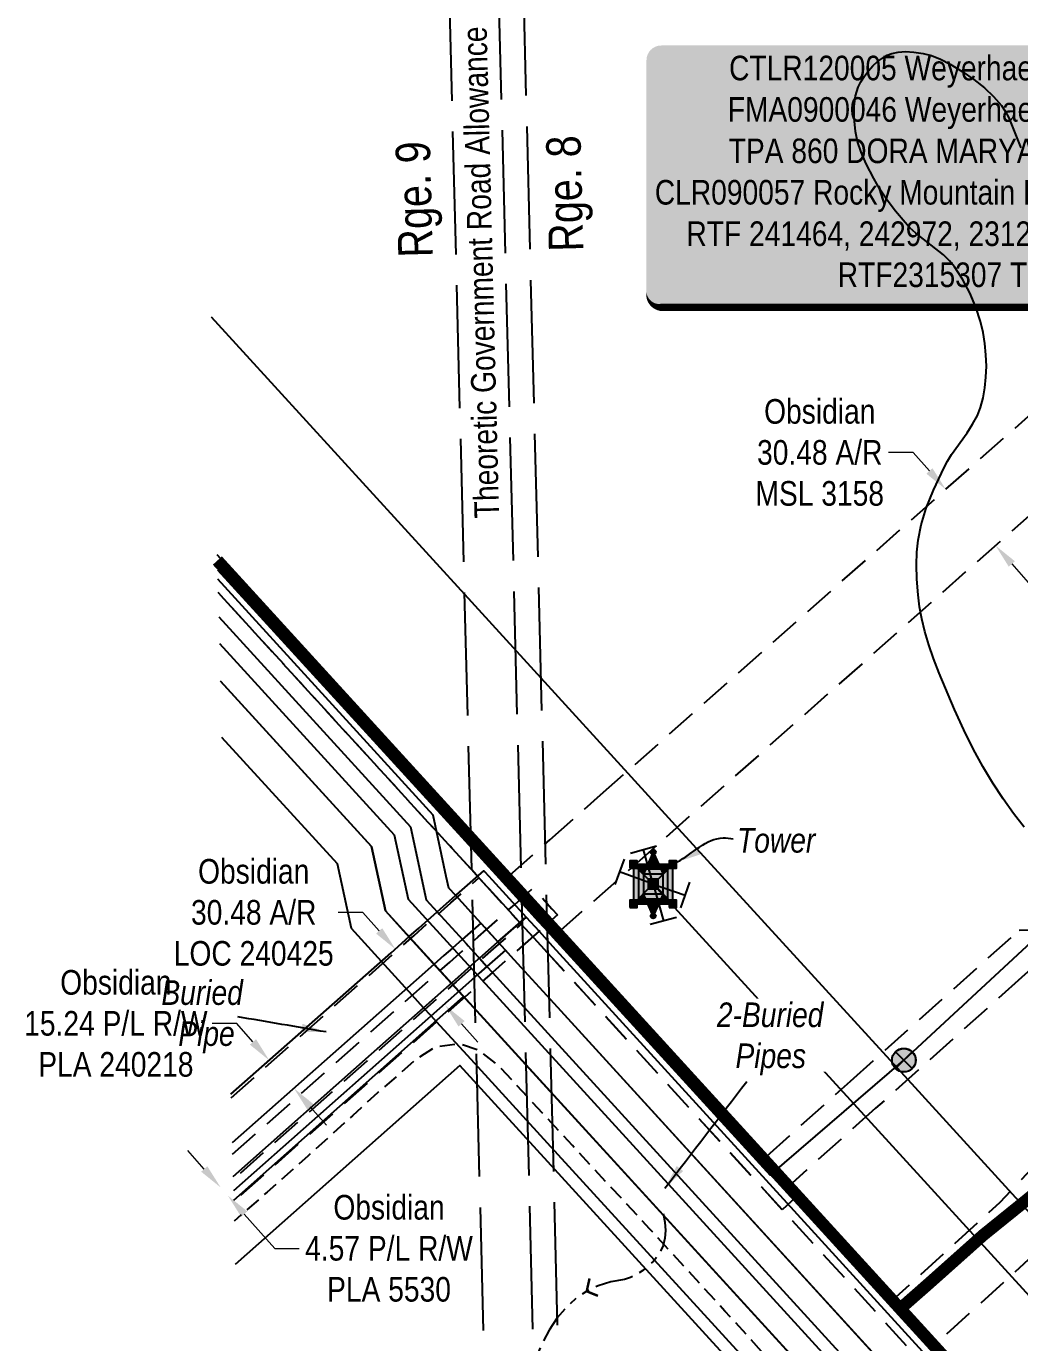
# Model space of a CAD drawing. Extents: x 623995 to 631000, y 5840139 to 5844688.
# Drawn here: x 623995 to 624399, y 5840446 to 5840981 of the extents above; entities that cross this region are included whole.
import ezdxf
from ezdxf.enums import TextEntityAlignment as Align

# ---------------------------------------------------------------- set-up
doc = ezdxf.new("R2010")
doc.units = 0
doc.header["$LTSCALE"] = 5
doc.header["$PDSIZE"] = 0.5
for name, pattern in [('0', [1, 1, 0]), ('foc-ACCESSROAD', [3.75, 2.5, -1.25]), ('foc-FLOWLINE', [3.75, 2.5, -1.25]), ('foc-TOPO-ephemeral', [6.25, 3.125, -0.625, 0.625, -0.625, 0.625, -0.625]), ('foc-UNSURVEYED', [12.5, 10, -2.5]), ('POWERLINE5', [7.8, 2.4, -0.6, 0.6, -0.6, 0.6, -0.6, 2.4]), ('UG_PIPE', [1.875, 1.25, -0.625])]:
    doc.linetypes.add(name, pattern=pattern)
doc.layers.get('Defpoints').update_dxf_attribs({"color": 9})
for name, color, linetype, lineweight in [('AS-GENERAL', 48, 'Continuous', 18), ('C-AR-T', 13, 'Continuous', 9), ('C-RW-T', 13, 'Continuous', 9), ('F-RW-T', 190, 'Continuous', 9)]:
    doc.layers.add(name, color=color, linetype=linetype, lineweight=lineweight)
for name, color, linetype in [('AS-PIPE-UG', 44, 'UG_PIPE'), ('AS-POWER', 104, 'foc-POWER'), ('AS-POWER-EXISTING', 72, 'POWERLINE5'), ('AS-ROADS', 254, 'Continuous'), ('AS-SYMBOL', 7, 'Continuous'), ('AS-UNDERLAY-H', 141, 'Continuous'), ('AS-WILDLIFE', 131, 'Continuous'), ('C-AR', 13, 'foc-ACCESSROAD'), ('C-RW', 13, 'Continuous'), ('C-SYMBOL', 7, 'Continuous'), ('C-WS', 13, 'foc-ACCESSROAD'), ('F-EZE', 190, 'foc-FLOWLINE'), ('F-RW', 190, 'Continuous'), ('L-ROAD-T', 7, 'Continuous'), ('L-USEC', 7, 'foc-UNSURVEYED'), ('T-DRAW', 143, 'foc-TOPO-ephemeral'), ('WETLAND', 143, 'Continuous')]:
    doc.layers.add(name, color=color, linetype=linetype)
doc.styles.add('175L', font='ARIALN.TTF', dxfattribs={"height": 20})
doc.styles.add('80', font='ARIALN.TTF', dxfattribs={"height": 10})
doc.styles.add('80CG', font='ARIALN.TTF', dxfattribs={"height": 10})
doc.styles.add('80L', font='ARIALN.TTF', dxfattribs={"height": 10})
doc.styles.add('foc-LtypeFont', font='ARIALN.TTF', dxfattribs={"height": 7.35})
doc.linetypes.add('foc-POWER', pattern='A,6,-1,["P",foc-LtypeFont,S=0.2,R=0,X=-0.625,Y=-0.75],-1.24,4', length=12.24)
doc.dimstyles.new('Compass 5 000', dxfattribs={"dimscale": 5, "dimtxt": 9, "dimasz": 2, "dimexe": 0.2, "dimexo": 0.0625, "dimgap": 0.5, "dimtad": 0, "dimtih": 1, "dimtoh": 1, "dimzin": 0, "dimdsep": 46, "dimtxsty": '80CG', "dimcen": 0.1, "dimse1": 1, "dimse2": 1, "dimclrd": 256, "dimclrt": 256, "dimaunit": 1, "dimadec": 4, "dimazin": 0, "dimtfac": 0.06, "dimtofl": 0, "dimtmove": 0, "dimatfit": 1, "dimfxl": 0.2, "dimtolj": 1, "dimtzin": 0, "dimlwd": -1, "dimarcsym": 0})

# ---------------------------------------------------------------- blocks, each defined once
blk = doc.blocks.new('*D420')
at = {"layer": 'C-AR-T', "transparency": 16777216}
for p, q in [((624355.44, 5840807.42), (624345.44, 5840807.42)), ((624362.07, 5840799.94), (624355.44, 5840807.42)), ((624395.55, 5840762.13), (624402.18, 5840754.65))]:
    blk.add_line(p, q, dxfattribs=at)
for points in [[(624363.31, 5840801.04), (624360.82, 5840798.83), (624368.7, 5840792.45)], [(624396.79, 5840763.24), (624394.3, 5840761.03), (624388.92, 5840769.62)]]:
    blk.add_solid(points, dxfattribs=at)
at = {"layer": 'Defpoints', "color": 0, "transparency": 16777216}
for p in [(624468.93, 5840881.22), (624489.15, 5840858.39), (624368.7, 5840792.45)]:
    blk.add_point(p, dxfattribs=at)
at = {"layer": 'C-AR-T', "transparency": 16777216, "insert": (624317.51, 5840807.42), "char_height": 10, "attachment_point": 5, "style": '80CG'}
blk.add_mtext('\\A1;Obsidian\\P30.48 A/R\\PMSL 3158', dxfattribs=at)
blk = doc.blocks.new('*U433')
at = {"color": 72}
blk.add_line((-0.36, -1.04), (0.36, 1.04), dxfattribs=at)
at = {"layer": 'AS-SYMBOL', "color": 72, "flags": 128}
blk.add_lwpolyline([(-2.6, 0.9), (0, 0)], dxfattribs=at)
blk = doc.blocks.new('*U434')
at = {"color": 72}
blk.add_line((-1.06, -0.29), (1.06, 0.29), dxfattribs=at)
at = {"layer": 'AS-SYMBOL', "color": 72, "flags": 128}
blk.add_lwpolyline([(-0.82, 2.98), (0, 0)], dxfattribs=at)
blk = doc.blocks.new('*U435')
at = {"color": 72}
blk.add_line((0.38, 1.03), (-0.38, -1.03), dxfattribs=at)
at = {"layer": 'AS-SYMBOL', "color": 72, "flags": 128}
blk.add_lwpolyline([(2.74, -1), (0, 0)], dxfattribs=at)
blk = doc.blocks.new('*U436')
at = {"color": 72}
blk.add_line((1.06, 0.3), (-1.06, -0.3), dxfattribs=at)
at = {"layer": 'AS-SYMBOL', "color": 72, "flags": 128}
blk.add_lwpolyline([(0.78, -2.79), (0, 0)], dxfattribs=at)
blk = doc.blocks.new('A$C17143D00')
at = {"layer": 'AS-UNDERLAY-H'}
h = blk.add_hatch(color=256, dxfattribs=at)
h.dxf.hatch_style = 1
h.paths.add_polyline_path([(10.5, 27, 1), (8.5, 27, 1)])
h = blk.add_hatch(color=256, dxfattribs=at)
h.dxf.hatch_style = 1
h.paths.add_polyline_path([(3, 23.5), (0, 23.5), (0, 20.5), (3, 20.5), (3, 22)])
h = blk.add_hatch(color=256, dxfattribs=at)
h.dxf.hatch_style = 1
h.paths.add_polyline_path([(7.28, 22), (3, 22), (3, 20.5), (3.5, 20), (6.39, 20)])
h = blk.add_hatch(color=256, dxfattribs=at)
h.dxf.hatch_style = 1
h.paths.add_polyline_path([(11.72, 22), (7.28, 22), (6.39, 20), (12.61, 20)])
h = blk.add_hatch(color=256, dxfattribs=at)
h.dxf.hatch_style = 1
h.paths.add_polyline_path([(9.91, 26.09, -0.212214), (9.09, 26.09), (7.28, 22), (11.72, 22)])
h = blk.add_hatch(color=256, dxfattribs=at)
h.dxf.hatch_style = 1
h.paths.add_polyline_path([(16, 22), (11.72, 22), (12.61, 20), (15.5, 20), (16, 20.5)])
h = blk.add_hatch(color=256, dxfattribs=at)
h.dxf.hatch_style = 1
h.paths.add_polyline_path([(19, 23.5), (16, 23.5), (16, 20.5), (19, 20.5)])
h = blk.add_hatch(color=256, dxfattribs=at)
h.dxf.hatch_style = 1
h.paths.add_polyline_path([(3.5, 20), (3, 20.5), (1.5, 20.5), (1.5, 7.5), (3, 7.5), (3.5, 8)])
h = blk.add_hatch(color=256, dxfattribs=at)
h.dxf.hatch_style = 1
h.paths.add_polyline_path([(6.39, 20), (3.5, 20), (5.5, 18)])
h = blk.add_hatch(color=256, dxfattribs=at)
h.dxf.hatch_style = 1
h.paths.add_polyline_path([(5.5, 18), (3.5, 20), (3.5, 8), (5.5, 10)])
h = blk.add_hatch(color=256, dxfattribs=at)
h.dxf.hatch_style = 1
h.paths.add_polyline_path([(12.61, 20), (6.39, 20), (5.5, 18), (13.5, 18)])
h = blk.add_hatch(color=256, dxfattribs=at)
h.dxf.hatch_style = 1
h.paths.add_polyline_path([(7.5, 16), (5.5, 18), (5.5, 10), (7.5, 12)])
h = blk.add_hatch(color=256, dxfattribs=at)
h.dxf.hatch_style = 1
h.paths.add_polyline_path([(13.5, 18), (5.5, 18), (7.5, 16), (11.5, 16)])
h = blk.add_hatch(color=256, dxfattribs=at)
h.dxf.hatch_style = 1
h.paths.add_polyline_path([(13.5, 18), (11.5, 16), (11.5, 12), (13.5, 10)])
h = blk.add_hatch(color=256, dxfattribs=at)
h.dxf.hatch_style = 1
h.paths.add_polyline_path([(15.5, 20), (12.61, 20), (13.5, 18)])
h = blk.add_hatch(color=256, dxfattribs=at)
h.dxf.hatch_style = 1
h.paths.add_polyline_path([(15.5, 20), (13.5, 18), (13.5, 10), (15.5, 8)])
h = blk.add_hatch(color=256, dxfattribs=at)
h.dxf.hatch_style = 1
h.paths.add_polyline_path([(17.5, 20.5), (16, 20.5), (15.5, 20), (15.5, 8), (16, 7.5), (17.5, 7.5)])
h = blk.add_hatch(color=256, dxfattribs=at)
h.dxf.hatch_style = 1
h.paths.add_polyline_path([(11.5, 12), (7.5, 12), (5.5, 10), (13.5, 10)])
h = blk.add_hatch(color=256, dxfattribs=at)
h.dxf.hatch_style = 1
h.paths.add_polyline_path([(11.5, 16), (7.5, 16), (7.5, 12), (11.5, 12)])
h.paths.add_polyline_path([(9.3, 14, -1), (9.7, 14, -1)], flags=0)
h.paths.add_polyline_path([(9.7, 14, 1), (9.3, 14, 1)], flags=16)
h = blk.add_hatch(color=256, dxfattribs=at)
h.dxf.hatch_style = 1
h.paths.add_polyline_path([(3, 7.5), (0, 7.5), (0, 4.5), (3, 4.5)])
h = blk.add_hatch(color=256, dxfattribs=at)
h.dxf.hatch_style = 1
h.paths.add_polyline_path([(6.39, 8), (3.5, 8), (3, 7.5), (3, 6), (7.28, 6)])
h = blk.add_hatch(color=256, dxfattribs=at)
h.dxf.hatch_style = 1
h.paths.add_polyline_path([(5.5, 10), (3.5, 8), (6.39, 8)])
h = blk.add_hatch(color=256, dxfattribs=at)
h.dxf.hatch_style = 1
h.paths.add_polyline_path([(13.5, 10), (5.5, 10), (6.39, 8), (12.61, 8)])
h = blk.add_hatch(color=256, dxfattribs=at)
h.dxf.hatch_style = 1
h.paths.add_polyline_path([(12.61, 8), (6.39, 8), (7.28, 6), (11.72, 6)])
h = blk.add_hatch(color=256, dxfattribs=at)
h.dxf.hatch_style = 1
h.paths.add_polyline_path([(11.72, 6), (7.28, 6), (9.09, 1.91, -0.212214), (9.91, 1.91)])
h = blk.add_hatch(color=256, dxfattribs=at)
h.dxf.hatch_style = 1
h.paths.add_polyline_path([(16, 7.5), (15.5, 8), (12.61, 8), (11.72, 6), (16, 6)])
h = blk.add_hatch(color=256, dxfattribs=at)
h.dxf.hatch_style = 1
h.paths.add_polyline_path([(13.5, 10), (12.61, 8), (15.5, 8)])
h = blk.add_hatch(color=256, dxfattribs=at)
h.dxf.hatch_style = 1
h.paths.add_polyline_path([(19, 7.5), (16, 7.5), (16, 6), (16, 4.5), (19, 4.5)])
h = blk.add_hatch(color=256, dxfattribs=at)
h.dxf.hatch_style = 1
h.paths.add_polyline_path([(8.5, 1, 1), (10.5, 1, 1)])
at = {"layer": 'AS-POWER'}
for points in [[(0, 20.5), (3, 20.5), (3, 23.5), (0, 23.5)], [(16, 20.5), (19, 20.5), (19, 23.5), (16, 23.5)], [(3.5, 8), (15.5, 8), (15.5, 20), (3.5, 20)], [(5.5, 10), (13.5, 10), (13.5, 18), (5.5, 18)], [(7.5, 12), (11.5, 12), (11.5, 16), (7.5, 16)], [(0, 4.5), (3, 4.5), (3, 7.5), (0, 7.5)], [(16, 4.5), (19, 4.5), (19, 7.5), (16, 7.5)]]:
    blk.add_lwpolyline(points, close=True, dxfattribs=at)
for points in [[(16, 22), (3, 22)], [(1.5, 20.5), (1.5, 7.5)], [(3, 20.5), (7.5, 16)], [(11.5, 16), (16, 20.5)], [(17.5, 7.5), (17.5, 20.5)], [(3, 7.5), (7.5, 12)], [(11.5, 12), (16, 7.5)], [(3, 6), (16, 6)]]:
    blk.add_lwpolyline(points, dxfattribs=at)
at = {"layer": 'AS-POWER', "flags": 128}
for points in [[(9.09, 26.09), (5.5, 18)], [(9.91, 26.09), (13.5, 18)], [(9.09, 1.91), (5.5, 10)], [(13.5, 10), (9.91, 1.91)]]:
    blk.add_lwpolyline(points, dxfattribs=at)
at = {"layer": 'AS-POWER'}
for centre in [(9.5, 27), (9.5, 1)]:
    blk.add_circle(centre, 1, dxfattribs=at)
at = {"layer": 'Defpoints'}
blk.add_circle((9.5, 14), 0.2, dxfattribs=at)
blk = doc.blocks.new('POWERPOLE')
h = blk.add_hatch(color=255)
edge = h.paths.add_edge_path()
edge.add_arc((0, 0), 0.96, 0, 360)
at = {"linetype": 'Continuous'}
for p, q in [((0.68, -0.68), (-0.68, 0.68)), ((-0.68, -0.68), (0.68, 0.68))]:
    blk.add_line(p, q, dxfattribs=at)
blk.add_circle((0, 0), 0.96, dxfattribs=at)
blk = doc.blocks.new('*U793')
h = blk.add_hatch(color=255)
edge = h.paths.add_edge_path()
edge.add_line((-146.5, -54), (146.5, -54))
edge.add_arc((146.5, -48), 6, 270, 360)
edge.add_line((152.5, -48), (152.5, 46.5))
edge.add_arc((146.5, 46.5), 6, 0, 90)
edge.add_line((146.5, 52.5), (-146.5, 52.5))
edge.add_arc((-146.5, 46.5), 6, 90, 180)
edge.add_line((-152.5, 46.5), (-152.5, -48))
edge.add_arc((-146.5, -48), 6, 180, 270)
at = {"color": 44, "flags": 128}
blk.add_lwpolyline([(-146.5, -54, 3, 3, 0), (146.5, -54, 3, 3, 0.414214), (152.5, -48, 3, 3, 0), (152.5, 46.5, 3, 0, 0.414214), (146.5, 52.5, 0, 0, 0), (-146.5, 52.5, 0, 0, 0.414214), (-152.5, 46.5, 0, 0, 0), (-152.5, -48, 0, 3, 0.414214)], format="xyseb", close=True, dxfattribs=at)
at = {"color": 44, "style": '80'}
blk.add_attdef('ENTER_TEXT_001', (-35.99, -5), '', height=10, dxfattribs=at)
blk = doc.blocks.new('*D448')
at = {"layer": 'C-RW-T', "transparency": 16777216}
for p, q in [((624067.46, 5840516.18), (624060.83, 5840523.67)), ((624083.71, 5840497.84), (624096.07, 5840483.88)), ((624096.07, 5840483.88), (624106.07, 5840483.88))]:
    blk.add_line(p, q, dxfattribs=at)
for points in [[(624068.71, 5840517.29), (624066.22, 5840515.08), (624074.09, 5840508.7)], [(624084.96, 5840498.95), (624082.46, 5840496.74), (624077.08, 5840505.33)]]:
    blk.add_solid(points, dxfattribs=at)
at = {"layer": 'Defpoints', "color": 0, "transparency": 16777216}
for p in [(624065.4, 5840501), (624077.08, 5840505.33), (624068.38, 5840497.62)]:
    blk.add_point(p, dxfattribs=at)
at = {"layer": 'C-RW-T', "transparency": 16777216, "insert": (624142.52, 5840483.88), "char_height": 10, "attachment_point": 5, "style": '80CG'}
blk.add_mtext('\\A1;Obsidian\\P4.57 P/L R/W\\PPLA 5530', dxfattribs=at)
blk = doc.blocks.new('*D483')
at = {"layer": 'Defpoints', "color": 0, "transparency": 16777216}
for p in [(624326.15, 5840418.36), (624338.51, 5840419.65), (624331.12, 5840412.91)]:
    blk.add_point(p, dxfattribs=at)
at = {"layer": 'F-RW-T', "transparency": 16777216}
for p, q in [((624340.92, 5840431.84), (624348.3, 5840438.58)), ((624318.77, 5840411.61), (624307.81, 5840401.61)), ((624307.81, 5840401.61), (624297.81, 5840401.61))]:
    blk.add_line(p, q, dxfattribs=at)
for points in [[(624339.79, 5840433.07), (624342.04, 5840430.61), (624333.53, 5840425.1)], [(624317.64, 5840412.84), (624319.89, 5840410.38), (624326.15, 5840418.36)]]:
    blk.add_solid(points, dxfattribs=at)
at = {"layer": 'F-RW-T', "transparency": 16777216, "insert": (624258.72, 5840401.61), "char_height": 10, "attachment_point": 5, "style": '80CG'}
blk.add_mtext('\\A1;Bonterra\\P10.00 P/L R/W\\PPLA 110376\\P(Expired)', dxfattribs=at)
blk = doc.blocks.new('*D776')
at = {"layer": 'C-AR-T', "transparency": 16777216}
for p, q in [((624131.89, 5840620.45), (624121.89, 5840620.45)), ((624138.52, 5840612.96), (624131.89, 5840620.45)), ((624172.01, 5840575.22), (624178.64, 5840567.74))]:
    blk.add_line(p, q, dxfattribs=at)
for points in [[(624139.77, 5840614.07), (624137.28, 5840611.86), (624145.16, 5840605.48)], [(624173.25, 5840576.32), (624170.76, 5840574.11), (624165.37, 5840582.7)]]:
    blk.add_solid(points, dxfattribs=at)
at = {"layer": 'Defpoints', "color": 0, "transparency": 16777216}
for p in [(624145.16, 5840605.48), (624131.86, 5840593.69), (624152.07, 5840570.91)]:
    blk.add_point(p, dxfattribs=at)
at = {"layer": 'C-AR-T', "transparency": 16777216, "insert": (624087.55, 5840620.45), "char_height": 10, "attachment_point": 5, "style": '80CG'}
blk.add_mtext('\\A1;Obsidian\\P30.48 A/R\\PLOC 240425', dxfattribs=at)
blk = doc.blocks.new('*D780')
at = {"layer": 'C-RW-T', "transparency": 16777216}
for p, q in [((624080.64, 5840575.32), (624070.64, 5840575.32)), ((624087.26, 5840567.83), (624080.64, 5840575.32)), ((624110.53, 5840541.48), (624117.15, 5840533.99))]:
    blk.add_line(p, q, dxfattribs=at)
for points in [[(624088.51, 5840568.93), (624086.01, 5840566.72), (624093.88, 5840560.33)], [(624111.78, 5840542.59), (624109.28, 5840540.38), (624103.91, 5840548.98)]]:
    blk.add_solid(points, dxfattribs=at)
at = {"layer": 'Defpoints', "color": 0, "transparency": 16777216}
for p in [(624093.88, 5840560.33), (624075.75, 5840544.31), (624085.78, 5840532.96)]:
    blk.add_point(p, dxfattribs=at)
at = {"layer": 'C-RW-T', "transparency": 16777216, "insert": (624031.55, 5840575.32), "char_height": 10, "attachment_point": 5, "style": '80CG'}
blk.add_mtext('\\A1;Obsidian\\P15.24 P/L R/W\\PPLA 240218', dxfattribs=at)

msp = doc.modelspace()

# ---------------------------------------------------------------- linework, layer by layer
at = {"layer": 'AS-POWER', "flags": 128}
for points in [[(624072.881, 5840759.807), (624172.046, 5840651.079), (624188.657, 5840632.854), (624195.545, 5840625.299), (624198.097, 5840622.505), (624203.085, 5840616.918), (624205.507, 5840614.371), (624209.214, 5840610.309), (624297.366, 5840513.67), (624351.685, 5840560.412), (624403.483, 5840608.573), (624501.684, 5840610.434), (624528.279, 5840611.077), (624550.803, 5840634.435), (624617.169, 5840703.881), (624695.432, 5840786.256), (624774.053, 5840868.587), (624822.455, 5840884.402), (624837.655, 5840891.004), (624837.081, 5840934.557), (624837.215, 5841110.813)], [(624249.856, 5840632.021), (624491.235, 5840367.455)]]:
    msp.add_lwpolyline(points, dxfattribs=at)
at = {"layer": 'AS-ROADS', "flags": 128}
for points, const_width in [([(624816.638, 5841139.771), (624819.936, 5841037.366), (624822.043, 5840964.534), (624818.642, 5840933.741), (624807.72, 5840910.643), (624772.332, 5840873.811), (624700.715, 5840799.274), (624623.309, 5840717.083), (624613.732, 5840707.586), (624573.341, 5840664.523), (624546.157, 5840636.743), (624524.191, 5840613.818), (624486.96, 5840575.499), (624465.134, 5840554.917), (624435.169, 5840530.059), (624405.875, 5840507.062), (624383.972, 5840489.368), (624361.783, 5840469.571), (624350.177, 5840459.376)], 5), ([(624290.909, 5840524.358), (624212.667, 5840610.149), (624207.155, 5840616.193), (624201.879, 5840621.977), (624197.258, 5840627.043), (624184.729, 5840640.781), (624181.656, 5840644.15), (624173.842, 5840652.717), (624164.133, 5840663.362), (624072.786, 5840763.518)], 4.998), ([(624290.91, 5840524.359), (624416.224, 5840386.961)], 4.998)]:
    msp.add_lwpolyline(points, dxfattribs=dict(at, const_width=const_width))
at = {"layer": 'C-AR', "flags": 128}
msp.add_lwpolyline([(624814.681, 5840932.888), (624648.057, 5840756.832), (624474.365, 5840573.308), (624444.542, 5840559.513), (624390.629, 5840502.547), (624348.424, 5840464.073), (624365.28, 5840445.623), (624408.146, 5840484.699), (624459.392, 5840538.847), (624502.631, 5840558.848), (624670.186, 5840735.888), (624816.098, 5840890.059), (624814.681, 5840932.888)], close=True, dxfattribs=at)
at = {"layer": 'C-RW', "flags": 128}
for points in [[(624860.472, 5841177.858), (624860.745, 5840909.938), (624870.337, 5840900.891), (624815.051, 5840842.505), (624790.989, 5840841.841), (624527.853, 5840563.841), (624528.836, 5840528.772), (624556.205, 5840497.351), (624406.867, 5840367.175), (624209.546, 5840583.526), (624197.707, 5840596.506), (624192.046, 5840602.712), (624189.805, 5840605.17), (624186.772, 5840608.496), (624184.505, 5840610.981), (624182.15, 5840613.564), (624181.471, 5840614.308), (624178.535, 5840617.525), (624169.624, 5840627.298), (624166.811, 5840630.383), (624165.786, 5840635.144), (624160.44, 5840659.993), (624072.981, 5840755.887)], [(624073.37, 5840740.612), (624151.223, 5840655.252), (624157.205, 5840627.454), (624157.597, 5840625.636), (624162.135, 5840620.66), (624174.001, 5840607.65), (624174.659, 5840606.929), (624177.035, 5840604.323), (624178.911, 5840602.266), (624179.281, 5840601.861), (624182.315, 5840598.535), (624184.555, 5840596.079), (624209.922, 5840568.266), (624409.432, 5840349.519), (624573.588, 5840492.614), (624538.728, 5840532.635), (624537.962, 5840559.979), (624795.403, 5840831.962), (624819.464, 5840832.626), (624884.449, 5840901.321), (624870.752, 5840914.27), (624870.474, 5841173.221)], [(624573.585, 5840492.617), (624398.054, 5840339.611), (624141.051, 5840621.07), (624135.351, 5840647.324), (624074.035, 5840714.521)], [(624074.035, 5840714.521), (624135.351, 5840647.324), (624141.051, 5840621.07), (624150.645, 5840610.478), (624163.178, 5840596.762), (624167.805, 5840591.698), (624170.842, 5840588.375), (624173.084, 5840585.922), (624175.309, 5840583.494), (624206.35, 5840549.511)], [(624078.317, 5840546.582), (624143.426, 5840604.103), (624150.736, 5840610.64), (624154.613, 5840614.073), (624162.126, 5840620.684), (624169.559, 5840627.343), (624170.008, 5840627.722), (624181.036, 5840637.413), (624181.387, 5840637.031), (624184.462, 5840633.676), (624198.186, 5840618.609)], [(624079.169, 5840513.192), (624135.357, 5840562.959), (624171.789, 5840595.225), (624178.929, 5840601.55), (624179.281, 5840601.861), (624186.772, 5840608.496), (624198.186, 5840618.609), (624203.462, 5840612.825), (624208.974, 5840606.781), (624304.145, 5840502.428), (624418.432, 5840377.123), (624428.539, 5840366.041), (624495.355, 5840292.782), (624521.313, 5840264.321), (624554.546, 5840227.884)]]:
    msp.add_lwpolyline(points, dxfattribs=at)
at = {"layer": 'C-RW'}
for points in [[(624198.186, 5840618.609), (624186.772, 5840608.496), (624181.979, 5840613.789), (624179.802, 5840616.175), (624172.305, 5840609.543), (624168.268, 5840605.969), (624164.81, 5840602.914), (624160.779, 5840599.353), (624153.585, 5840592.984), (624078.822, 5840526.799)], [(624206.35, 5840549.511), (624398.207, 5840339.57)]]:
    msp.add_lwpolyline(points, dxfattribs=at)
at = {"layer": 'C-WS'}
for points in [[(624769.808, 5841106.955), (624248.975, 5840645.679), (624212.228, 5840613.127), (624208.537, 5840617.142), (624206.141, 5840619.657), (624201.164, 5840625.243), (624198.583, 5840628.065), (624191.656, 5840635.649), (624207.909, 5840650.052), (624228.421, 5840668.217), (624719.96, 5841103.546)], [(624133.447, 5840560.032), (624079.202, 5840511.901)]]:
    msp.add_lwpolyline(points, dxfattribs=at)
at = {"layer": 'C-WS', "flags": 128}
msp.add_lwpolyline([(624078.355, 5840545.107), (624152.692, 5840611.111), (624160.175, 5840617.757), (624167.658, 5840624.401), (624176.137, 5840631.929), (624179.061, 5840634.526), (624191.602, 5840620.799), (624196.227, 5840615.737), (624184.822, 5840605.614), (624177.337, 5840598.973), (624176.985, 5840598.661), (624169.851, 5840592.331), (624133.447, 5840560.032)], dxfattribs=at)
at = {"layer": 'F-EZE', "flags": 128}
msp.add_lwpolyline([(624078.94, 5840522.153), (624167.167, 5840600.293), (624174.659, 5840606.929), (624178.708, 5840610.514), (624182.15, 5840613.564), (624193.566, 5840623.675), (624201.085, 5840630.351), (624203.662, 5840627.529), (624208.599, 5840621.998), (624210.992, 5840619.482), (624208.711, 5840617.473), (624203.462, 5840612.825), (624192.046, 5840602.712), (624184.555, 5840596.079), (624179.181, 5840591.319), (624177.063, 5840589.443), (624079.429, 5840502.971)], dxfattribs=at)
at = {"layer": 'F-RW', "flags": 128}
for points in [[(624073.647, 5840729.777), (624144.549, 5840652.074), (624150.249, 5840625.822), (624405.587, 5840346.186), (624419.692, 5840345.516), (624539.56, 5840214.226)], [(624530.63, 5840209.181), (624415.094, 5840335.727), (624400.989, 5840336.397), (624141.051, 5840621.07), (624135.351, 5840647.324), (624074.035, 5840714.521)]]:
    msp.add_lwpolyline(points, dxfattribs=at)
at = {"layer": 'L-USEC'}
for p, q in [((624165.149, 5841062.891), (624185.651, 5840258.764)), ((624185.256, 5841063.404), (624205.734, 5840260.172)), ((624195.271, 5841064.977), (624215.515, 5840270.927))]:
    msp.add_line(p, q, dxfattribs=at)
at = {"layer": 'T-DRAW', "flags": 128}
msp.add_lwpolyline([(624253.882, 5840498.082), (624254.578, 5840494.527), (624254.81, 5840491.181), (624254.578, 5840488.044), (624253.882, 5840485.117), (624252.98, 5840483), (624251.664, 5840480.87), (624249.967, 5840478.778), (624247.941, 5840476.789), (624245.643, 5840474.965), (624243.177, 5840473.39), (624240.644, 5840472.127), (624238.14, 5840471.227), (624232.583, 5840470.301), (624227.53, 5840468.718), (624222.83, 5840466.462), (624218.481, 5840463.535), (624214.485, 5840459.935), (624210.841, 5840455.664), (624207.55, 5840450.72), (624204.611, 5840445.104), (624202.024, 5840438.815)], dxfattribs=at)
at = {"layer": 'T-DRAW', "const_width": 1, "flags": 128}
msp.add_lwpolyline([(624223.968, 5840471.686), (624222.83, 5840466.462), (624227.394, 5840464.617)], dxfattribs=at)
at = {"layer": 'WETLAND', "flags": 128}
msp.add_lwpolyline([(624400.576, 5840655.169), (624396.215, 5840660.686), (624391.973, 5840666.619), (624387.843, 5840672.977), (624383.824, 5840679.762), (624379.897, 5840687.002), (624376.049, 5840694.723), (624372.252, 5840702.98), (624365.957, 5840717.779), (624363.691, 5840723.746), (624361.809, 5840729.283), (624360.224, 5840734.665), (624358.974, 5840739.806), (624358.046, 5840744.757), (624357.435, 5840749.547), (624356.941, 5840755.996), (624356.779, 5840761.723), (624356.943, 5840766.961), (624357.435, 5840771.772), (624358.703, 5840778.048), (624360.795, 5840784.803), (624363.734, 5840792.172), (624368.018, 5840801.406), (624369.353, 5840803.91), (624371.044, 5840806.62), (624377.385, 5840815.505), (624379.623, 5840818.908), (624381.537, 5840822.437), (624382.835, 5840825.747), (624383.856, 5840829.61), (624384.593, 5840833.726), (624385.039, 5840838.054), (624385.188, 5840842.537), (624385.038, 5840847.127), (624384.589, 5840851.734), (624383.85, 5840856.278), (624382.835, 5840860.672), (624380.96, 5840866.548), (624378.505, 5840872.357), (624375.568, 5840877.872), (624372.252, 5840882.897), (624370.253, 5840885.303), (624367.759, 5840887.736), (624356.552, 5840896.63), (624354.136, 5840898.799), (624352.143, 5840900.889), (624348.323, 5840905.491), (624344.936, 5840910.018), (624341.977, 5840914.481), (624339.443, 5840918.881), (624336.403, 5840924.841), (624334.337, 5840929.576), (624332.885, 5840933.913), (624332.035, 5840937.931), (624331.475, 5840943.424), (624331.464, 5840948.255), (624332.004, 5840952.426), (624333.093, 5840955.923), (624334.214, 5840958.172), (624335.634, 5840960.434), (624337.289, 5840962.609), (624339.113, 5840964.608), (624341.02, 5840966.343), (624342.973, 5840967.787), (624344.928, 5840968.906), (624346.852, 5840969.681), (624349.395, 5840970.231), (624352.375, 5840970.415), (624355.773, 5840970.231), (624359.552, 5840969.681), (624362.927, 5840968.795), (624366.542, 5840967.335), (624370.458, 5840965.291), (624375.427, 5840962.273), (624380.134, 5840959.064), (624384.396, 5840955.663), (624388.132, 5840952.133), (624391.302, 5840948.514), (624392.895, 5840946.2), (624394.37, 5840943.439), (624399.238, 5840931.265)], dxfattribs=at)

# ---------------------------------------------------------------- block references
at = {"xscale": 0.99963597, "yscale": 0.99963597, "zscale": 0.99963597}
msp.add_blockref('A$C17143D00', (624240.359, 5840618.026), dxfattribs=at)
at = {"layer": 'AS-POWER-EXISTING', "xscale": 4.998179850000033, "yscale": 4.998179850000033, "zscale": 4.998179850000033}
for p in [(624351.671, 5840560.389), (624351.685, 5840560.412)]:
    msp.add_blockref('POWERPOLE', p, dxfattribs=at)
at = {"layer": 'AS-SYMBOL', "xscale": 4.998179850000059, "yscale": 4.998179850000059, "zscale": 4.998179850000059}
for name, p in [('*U436', (624245.933, 5840645.981)), ('*U435', (624236.144, 5840637.029)), ('*U434', (624253.976, 5840617.109)), ('*U433', (624262.88, 5840627.536))]:
    msp.add_blockref(name, p, dxfattribs=at)
at = {"layer": 'AS-WILDLIFE', "color": 1}
ref = msp.add_blockref('*U793', (624399.554, 5840920.413), dxfattribs=dict(at, xscale=0.99963597, yscale=0.99963597, zscale=0.99963597))
ref.add_attrib('ENTER_TEXT_001', 'CTLR120005 Weyerhaeuser Company Limited', (624280.675, 5840958.741), dxfattribs={"layer": '0', "color": 44, "height": 9.99636, "style": '80'})
ref.add_attrib('ENTER_TEXT_002', 'FMA0900046 Weyerhaeuser Company Limited', (624280.144, 5840941.903), dxfattribs={"layer": '0', "color": 44, "height": 9.99636, "style": '80'})
ref.add_attrib('ENTER_TEXT_003', 'TPA 860 DORA MARYANNE FRENCHEATER', (624280.522, 5840925.065), dxfattribs={"layer": '0', "color": 44, "height": 9.99636, "style": '80'})
ref.add_attrib('ENTER_TEXT_004', 'CLR090057 Rocky Mountain House Office - Forestry Dept.', (624250.509, 5840908.227), dxfattribs={"layer": '0', "color": 44, "height": 9.99636, "style": '80'})
ref.add_attrib('ENTER_TEXT_005', 'RTF 241464, 242972, 2312044, Obsidian Energy Ltd.', (624263.349, 5840891.389), dxfattribs={"layer": '0', "color": 44, "height": 9.99636, "style": '80'})
ref.add_attrib('ENTER_TEXT_006', 'RTF2315307 Taqa North Ltd.', (624324.807, 5840874.688), dxfattribs={"layer": '0', "color": 44, "height": 9.99636, "style": '80'})

# ---------------------------------------------------------------- texts
at = {"layer": 'AS-GENERAL', "insert": (624283.91, 5840654.799), "char_height": 9.99636, "attachment_point": 1, "style": '80L'}
msp.add_mtext_dynamic_manual_height_columns('{\\fArial Narrow|b0|i1|c0|p34;Tower}', width=14.78368, gutter_width=50, heights=[0], dxfattribs=at)
at = {"layer": 'C-SYMBOL', "color": 3, "style": '175L'}
for s, p in [('Rge. 8', (624225.077, 5840912.98)), ('Rge. 9', (624163.905, 5840910.618))]:
    msp.add_text(s, height=13.9949, rotation=91.4605, dxfattribs=at).set_placement(p, align=Align.BOTTOM_CENTER)
at = {"layer": 'Defpoints', "linetype": '0', "insert": (624032.02, 5840592.889), "char_height": 9.99636, "attachment_point": 1, "style": '80L'}
msp.add_mtext_dynamic_manual_height_columns('\\pi18.03;{\\fArial Narrow|b0|i1|c0|p34;Buried\\P\\pi21.702; Pipe }', width=69.22005, gutter_width=50, heights=[0], dxfattribs=at)
at = {"layer": 'L-ROAD-T', "style": '80L'}
msp.add_text('Theoretic Government Road Allowance', height=10, rotation=91.4605, dxfattribs=at).set_placement((624179.723, 5840880.652), align=Align.MIDDLE_CENTER)

# ---------------------------------------------------------------- dimensions: what is measured, and where the dimension line sits
at = {"layer": 'C-AR-T', "color": 1}
dim = msp.add_linear_dim(base=(624368.695, 5840792.45), p1=(624489.153, 5840858.393), p2=(624468.932, 5840881.224), angle=131.52959, text='Obsidian\\P30.48 A/R\\PMSL 3158', dimstyle='Compass 5 000', dxfattribs=at)
dim.commit()
dim.dimension.update_dxf_attribs({"geometry": '*D420', "text_midpoint": (624317.509, 5840807.422), "dimtype": 161})
at = {"layer": 'C-AR-T', "color": 2}
dim = msp.add_linear_dim(base=(624145.161, 5840605.484), p1=(624152.075, 5840570.905), p2=(624131.864, 5840593.689), angle=131.5742, text='Obsidian\\P30.48 A/R\\PLOC 240425', dimstyle='Compass 5 000', dxfattribs=at)
dim.commit()
dim.dimension.update_dxf_attribs({"geometry": '*D776', "text_midpoint": (624087.554, 5840620.446), "dimtype": 161})
at = {"layer": 'C-RW-T', "color": 3}
dim = msp.add_aligned_dim(p1=(624085.782, 5840532.96), p2=(624075.75, 5840544.315), distance=-24.192, text='Obsidian\\P15.24 P/L R/W\\PPLA 240218', dimstyle='Compass 5 000', dxfattribs=at)
dim.commit()
dim.dimension.update_dxf_attribs({"geometry": '*D780', "text_midpoint": (624031.553, 5840575.321)})
at = {"layer": 'C-RW-T'}
dim = msp.add_linear_dim(base=(624077.08, 5840505.327), p1=(624065.399, 5840500.996), p2=(624068.384, 5840497.625), angle=311.53168, text='Obsidian\\P4.57 P/L R/W\\PPLA 5530', dimstyle='Compass 5 000', dxfattribs=at)
dim.commit()
dim.dimension.update_dxf_attribs({"geometry": '*D448', "text_midpoint": (624142.524, 5840483.882), "dimtype": 161})
at = {"layer": 'F-RW-T'}
dim = msp.add_linear_dim(base=(624326.151, 5840418.356), p1=(624338.506, 5840419.651), p2=(624331.124, 5840412.91), angle=222.39954, text='Bonterra\\P10.00 P/L R/W\\PPLA 110376\\P(Expired)', dimstyle='Compass 5 000', dxfattribs=at)
dim.commit()
dim.dimension.update_dxf_attribs({"geometry": '*D483', "text_midpoint": (624258.725, 5840401.609), "dimtype": 161})

# ---------------------------------------------------------------- leaders
at = {"layer": 'AS-GENERAL', "path_type": 1}
msp.add_leader([(624259.648, 5840640.983), (624278.258, 5840650.766), (624282.346, 5840650.444)], dimstyle='Compass 5 000', override={"dimgap": 0.5, "dimtad": 0}, dxfattribs=at)
at = {"layer": 'Defpoints', "linetype": '0', "path_type": 1}
msp.add_leader([(624116.97, 5840571.883), (624081.05, 5840578.056)], dimstyle='Compass 5 000', override={"dimgap": 0.5, "dimtad": 0}, dxfattribs=at)
at = {"layer": 'Defpoints', "path_type": 1}
msp.add_leader([(624254.61, 5840508.436), (624287.843, 5840551.726)], dimstyle='Compass 5 000', override={"dimgap": 0.5, "dimtad": 0}, dxfattribs=at)

# ---------------------------------------------------------------- next in the draw order: texts
at = {"layer": 'Defpoints', "insert": (624275.335, 5840583.868), "char_height": 9.99636, "attachment_point": 1, "style": '80L', "bg_fill": 3, "box_fill_scale": 1.15, "bg_fill_color": 256, "bg_fill_true_color": 256, "bg_fill_transparency": 0}
msp.add_mtext_dynamic_manual_height_columns('\\pi0.39551,t100.36;{\\fArial Narrow|b0|i1|c0|p34;2-Buried \\P\\pi7.9439,t107.91;Pipes}', width=43.95402, gutter_width=50, heights=[0], dxfattribs=at)

# ---------------------------------------------------------------- next in the draw order: linework, layer by layer
at = {"layer": 'AS-PIPE-UG', "flags": 128}
msp.add_lwpolyline([(624511.164, 5840516.598), (624519.591, 5840517.008), (624526.748, 5840514.027), (624529.499, 5840506.773), (624534.307, 5840493.208), (624538.008, 5840478.135), (624540.244, 5840468.177), (624541.13, 5840462.104), (624539.866, 5840455.991), (624532.002, 5840446.479), (624519.656, 5840435.213), (624503.646, 5840421.838), (624487.101, 5840409.728), (624473.669, 5840400.272), (624462.006, 5840390.48), (624450.702, 5840378.445), (624440.3, 5840367.306), (624424.26, 5840353.259), (624408.179, 5840338.447), (624398.595, 5840329.722), (624393.929, 5840329.3), (624390.05, 5840333.296), (624379.355, 5840346.868), (624358.28, 5840370.789), (624341.39, 5840389.726), (624325.831, 5840407.018), (624278.968, 5840458.457), (624248.53, 5840491.74), (624216.998, 5840525.705), (624187.309, 5840557.989), (624179.336, 5840564.254), (624171.325, 5840566.985), (624161.275, 5840565.778), (624153.564, 5840560.798), (624137.819, 5840547.142), (624127.715, 5840537.832), (624109.668, 5840521.537), (624093.008, 5840506.824), (624079.631, 5840495.037)], dxfattribs=at)
at = {"layer": 'C-AR'}
msp.add_lwpolyline([(624072.727, 5840765.83), (624175.594, 5840653.242), (624192.223, 5840635.029), (624199.116, 5840627.482), (624201.696, 5840624.662), (624206.638, 5840619.136), (624209.033, 5840616.621), (624212.795, 5840612.507), (624296.026, 5840521.423), (624306.14, 5840510.353), (624309.72, 5840506.435), (624313.367, 5840502.442), (624348.972, 5840463.473), (624365.831, 5840445.021), (624424.273, 5840381.058), (624434.39, 5840369.985), (624506.503, 5840291.058), (624532.487, 5840262.62), (624618.579, 5840168.394)], dxfattribs=at)
at = {"layer": 'C-AR', "flags": 128}
msp.add_lwpolyline([(624605.757, 5840167.506), (624519.664, 5840261.732), (624493.682, 5840290.171), (624426.801, 5840363.371), (624416.684, 5840374.444), (624302.288, 5840499.649), (624207.026, 5840603.919), (624201.508, 5840609.958), (624196.227, 5840615.737), (624191.602, 5840620.799), (624179.061, 5840634.526), (624175.985, 5840637.893), (624168.164, 5840646.453), (624158.445, 5840657.089), (624073.119, 5840750.48)], dxfattribs=at)
at = {"layer": 'C-RW'}
for points in [[(624395.3, 5840320.524), (624206.932, 5840526.666), (624175.892, 5840560.636), (624161.875, 5840575.975), (624159.633, 5840578.428), (624156.596, 5840581.752), (624151.969, 5840586.815), (624139.44, 5840600.528), (624127.255, 5840613.942), (624121.554, 5840640.198), (624074.619, 5840691.635)], [(624543.558, 5840217.303), (624501.886, 5840262.993), (624475.929, 5840291.454), (624423.629, 5840348.8), (624417.031, 5840356.029), (624406.927, 5840367.11), (624209.546, 5840583.526), (624197.707, 5840596.506), (624192.046, 5840602.712), (624189.805, 5840605.17), (624182.315, 5840598.535), (624179.074, 5840595.665), (624174.823, 5840591.899), (624079.319, 5840507.309)], [(624531.689, 5840520.637), (624546.235, 5840452.188), (624444.525, 5840363.508), (624412.693, 5840335.815), (624391.355, 5840317.254), (624171.306, 5840558.297), (624080.082, 5840477.352)]]:
    msp.add_lwpolyline(points, dxfattribs=at)
at = {"layer": 'C-RW', "flags": 128}
msp.add_lwpolyline([(624079.416, 5840503.489), (624172.781, 5840586.335), (624398.017, 5840339.61), (624404.492, 5840345.243), (624436.318, 5840372.931), (624532.485, 5840456.778), (624521.845, 5840506.849), (624499.945, 5840509.843), (624501.976, 5840524.699), (624531.689, 5840520.637)], dxfattribs=at)
at = {"layer": 'F-EZE'}
for points in [[(624072.727, 5840765.83), (624175.594, 5840653.242), (624192.223, 5840635.029), (624199.116, 5840627.482), (624201.696, 5840624.662), (624206.638, 5840619.136), (624209.033, 5840616.621), (624212.795, 5840612.507), (624296.026, 5840521.423), (624330.067, 5840551.921), (624398.585, 5840613.306), (624516.877, 5840616.303), (624526.275, 5840616.542), (624810.103, 5840912.408), (624829.679, 5840932.816), (624827.399, 5841103.117), (624813.729, 5841107.792), (624804.587, 5841110.927), (624798.523, 5841113.003), (624782.929, 5841118.342), (624749.768, 5841129.694), (624700.042, 5841146.719), (624690.33, 5841150.044), (624570.288, 5841191.149)], [(624842.315, 5841109.773), (624844.763, 5840926.866), (624840.338, 5840922.254), (624810.687, 5840891.344), (624482.224, 5840548.972), (624471.399, 5840559.361), (624511.513, 5840601.159), (624404.485, 5840598.449), (624399.501, 5840593.985), (624340.182, 5840540.85), (624306.14, 5840510.353), (624309.72, 5840506.435), (624302.288, 5840499.649), (624207.026, 5840603.919), (624201.508, 5840609.958), (624196.227, 5840615.737), (624191.602, 5840620.799), (624179.061, 5840634.526), (624175.985, 5840637.893), (624168.164, 5840646.453), (624158.445, 5840657.089), (624073.119, 5840750.48)]]:
    msp.add_lwpolyline(points, dxfattribs=at)
at = {"layer": 'F-RW', "flags": 128}
msp.add_lwpolyline([(624070.262, 5840862.537), (624173.13, 5840749.859), (624204.172, 5840715.858), (624239.593, 5840677.057), (624260.157, 5840654.53), (624343.138, 5840563.632), (624353.25, 5840552.556), (624395.659, 5840506.103), (624471.913, 5840422.58), (624482.026, 5840411.504), (624559.751, 5840326.374), (624586.906, 5840296.624), (624612.869, 5840268.185), (624698.898, 5840173.955)], dxfattribs=at)
at = {"layer": 'F-RW'}
msp.add_lwpolyline([(624618.579, 5840168.394), (624532.487, 5840262.62), (624506.504, 5840291.058), (624434.39, 5840369.985), (624424.273, 5840381.058), (624365.831, 5840445.021), (624348.972, 5840463.473), (624313.368, 5840502.443), (624309.72, 5840506.435), (624306.14, 5840510.353), (624296.026, 5840521.423), (624212.796, 5840612.509), (624209.034, 5840616.624), (624206.635, 5840619.268), (624201.696, 5840624.664), (624199.117, 5840627.484), (624192.224, 5840635.031), (624175.593, 5840653.242), (624072.727, 5840765.829)], dxfattribs=at)

doc.saveas('drawing.dxf')
